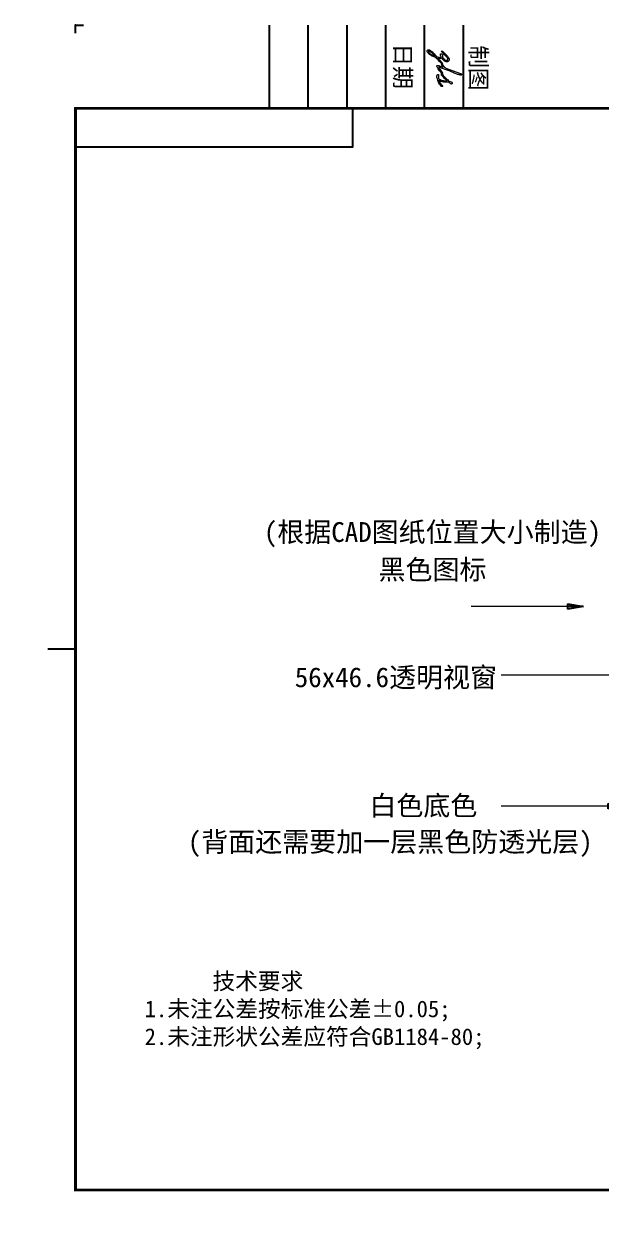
# Model space of a CAD drawing. Header units: inches. Extents: x -244 to 524, y 600 to 1121.
# Drawn here: x 127.6 to 219.8, y 599.7 to 792.8 of the extents above; entities that cross this region are included whole.
import ezdxf
from ezdxf.enums import TextEntityAlignment as Align

# ---------------------------------------------------------------- set-up
doc = ezdxf.new("R2010")
doc.units = ezdxf.units.IN
doc.layers.add('Note', color=7, linetype='Continuous')
doc.styles.add('ROMANC', font='ISOCPEUR.TTF')
doc.styles.add('宋体', font='FANGSONG_GB2312.TTF')
doc.dimstyles.new('LESHENG3.0', dxfattribs={"dimtxt": 3, "dimasz": 2.5, "dimexe": 0.3, "dimexo": 0.3, "dimgap": 0.3, "dimtad": 1, "dimdsep": 46, "dimtxsty": 'ROMANC', "dimblk": 'CLOSED', "dimcen": 0, "dimclrd": 2, "dimclre": 251, "dimclrt": 3, "dimazin": 2, "dimtfac": 1, "dimtofl": 0, "dimtmove": 0, "dimatfit": 3, "dimldrblk": 'CLOSED', "dimfxl": 0, "dimlwd": 9, "dimlwe": 9, "dimarcsym": 0})

# ---------------------------------------------------------------- blocks, each defined once
blk = doc.blocks.new('zls')
at = {"lineweight": 5}
for points in [[(16.6, 13.9), (16.6, 10.8), (15.9, 10.3), (15.2, 9.8), (14.3, 9), (13.2, 8.2), (10.7, 6.3), (8.4, 4.6), (6.4, 3.2), (4.7, 2.1), (3.3, 1.2), (2.1, 0.5), (1.2, 0.1), (0.5, 0), (0, 0), (-0.5, 0.1), (-0.8, 0.3), (-1.1, 0.5), (-1.3, 0.8), (-1.4, 1.2), (-1.5, 1.6), (-1.6, 2.2), (-1.5, 3), (-1.4, 4), (-1.2, 4.5), (-0.9, 5.3), (-0.5, 6.2), (-0.2, 7.2), (2.4, 14.6), (1.7, 13.9), (1, 13.3), (0.3, 12.7), (-0.5, 12.1), (-1.2, 11.6), (-1.9, 11), (-2.6, 10.5), (-3.4, 10), (-3.4, 13.1), (-1.9, 14.3), (-0.5, 15.5), (0.8, 16.6), (2.1, 17.7), (3.1, 18.8), (3.9, 19.7), (4.4, 20.4), (4.7, 20.9), (16.2, 52.3), (16.7, 53.7), (17.1, 54.7), (17.5, 55.5), (17.8, 56.1), (18.2, 56.4), (18.5, 56.7), (18.9, 56.9), (19.3, 56.9), (19.6, 56.9), (19.9, 56.8), (20.2, 56.6), (20.3, 56.4), (20.5, 56.1), (20.7, 55.8), (20.8, 55.5), (20.8, 55.1), (20.8, 54.5), (20.6, 53.6), (20.3, 52.4), (20, 51.1), (19.4, 49.5), (18.9, 47.7), (18.3, 45.9), (17.5, 44), (16.7, 41.9), (15.8, 39.8), (14.9, 37.6), (14, 35.4), (13.1, 33.5), (12.5, 32), (12, 31), (11.8, 30.6), (3.2, 6.2), (3, 5.8), (2.9, 5.4), (2.8, 5.1), (2.8, 5), (2.8, 4.7), (2.9, 4.5), (3.1, 4.3), (3.3, 4.3), (3.7, 4.4), (4.5, 5), (5.8, 5.7), (7.3, 6.9), (9.2, 8.2), (11.4, 9.9), (13.8, 11.8), (16.6, 13.9)], [(-6, 13.8), (-6, 10.6), (-8.1, 8.6), (-10.8, 6), (-14, 2.9), (-17.6, -0.7), (-19.3, -2.4), (-20.1, -4.6), (-20.9, -6.7), (-21.8, -8.7), (-22.7, -10.5), (-23.7, -12.2), (-24.7, -13.9), (-25.7, -15.4), (-26.8, -16.8), (-27.8, -18.1), (-28.8, -19.2), (-29.8, -20.1), (-30.8, -20.9), (-31.8, -21.4), (-32.7, -21.9), (-33.7, -22.2), (-34.6, -22.2), (-35.3, -22.2), (-35.8, -22), (-36.3, -21.7), (-36.8, -21.3), (-37.1, -20.9), (-37.3, -20.3), (-37.5, -19.8), (-37.5, -19.1), (-37.5, -18.4), (-37.3, -17.5), (-37, -16.7), (-36.5, -15.8), (-35.9, -14.8), (-35.2, -13.7), (-34.4, -12.7), (-33.4, -11.5), (-32.3, -10.2), (-31, -9), (-29.7, -7.7), (-28.3, -6.3), (-25.1, -3.5), (-21.5, -0.5), (-21.2, 0.3), (-20.9, 1.2), (-20.6, 2.1), (-20.3, 3), (-20.3, 3.8), (-20.1, 4.7), (-20, 5.6), (-20, 6.5), (-20, 7.1), (-20.1, 7.5), (-20.2, 8), (-20.3, 8.4), (-20.5, 8.8), (-20.8, 9.1), (-21.1, 9.5), (-21.4, 9.9), (-22.7, 9), (-23.9, 8.5), (-24.5, 8.3), (-25, 8.1), (-25.5, 8.1), (-25.9, 8), (-26.4, 8.1), (-26.8, 8.2), (-27.1, 8.3), (-27.4, 8.5), (-27.7, 8.8), (-27.8, 9), (-27.9, 9.4), (-28, 9.7), (-27.9, 10.3), (-27.7, 10.8), (-27.2, 11.4), (-26.6, 11.9), (-25.8, 12.4), (-25, 12.7), (-24.1, 12.9), (-23.2, 13), (-22.9, 13), (-22.5, 12.9), (-21.9, 12.8), (-21.1, 12.6), (-19.2, 13.8), (-17.6, 15.2), (-16.3, 16.5), (-15.1, 17.7), (-14.6, 18.4), (-14.3, 19), (-13.9, 19.6), (-13.7, 20.3), (-13.4, 20.9), (-13.3, 21.4), (-13.2, 22.1), (-13.1, 22.7), (-13.2, 23.2), (-13.4, 23.8), (-13.7, 24.2), (-14, 24.7), (-14.5, 25), (-15, 25.2), (-15.6, 25.4), (-16.2, 25.5), (-16.7, 25.4), (-17.4, 25), (-18.3, 24.6), (-19.2, 24), (-20.3, 23.1), (-21.3, 22.2), (-22.6, 20.9), (-24, 19.5), (-26.9, 16.7), (-29.5, 14.2), (-32, 11.9), (-34.3, 10), (-34.3, 13.1), (-32.5, 14.7), (-30.5, 16.6), (-28.2, 18.8), (-25.8, 21.2), (-24, 23), (-22.4, 24.4), (-21, 25.6), (-19.6, 26.6), (-18.4, 27.4), (-17.4, 27.9), (-16.8, 28.2), (-16.4, 28.3), (-15.9, 28.4), (-15.6, 28.4), (-14.9, 28.4), (-14.4, 28.3), (-13.8, 28.2), (-13.3, 28), (-12.8, 27.8), (-12.4, 27.6), (-11.9, 27.2), (-11.5, 26.9), (-11.1, 26.5), (-10.8, 26), (-10.5, 25.6), (-10.3, 25.1), (-10.1, 24.6), (-9.9, 24.1), (-9.9, 23.6), (-9.9, 23), (-9.9, 22.2), (-10, 21.5), (-10.2, 20.7), (-10.5, 20), (-10.8, 19.2), (-11.2, 18.4), (-11.8, 17.7), (-12.3, 16.9), (-12.9, 16.2), (-13.7, 15.4), (-14.4, 14.6), (-15.2, 14), (-16.1, 13.3), (-17, 12.7), (-18, 11.9), (-19.1, 11.3), (-18.5, 10.8), (-18.2, 10.4), (-17.8, 9.9), (-17.5, 9.3), (-17.3, 8.8), (-17.2, 8.2), (-17.1, 7.6), (-17, 6.9), (-17.1, 5.8), (-17.2, 4.7), (-17.4, 3.6), (-17.8, 2.5), (-16.5, 3.9), (-15.1, 5.3), (-13.7, 6.8), (-12.2, 8.1), (-10.7, 9.6), (-9.1, 10.9), (-7.6, 12.4), (-6, 13.8)], [(47, 13.9), (47, 10.7), (43.8, 8.3), (41, 6.3), (38.7, 4.8), (36.8, 3.7), (35, 3), (33.4, 2.4), (31.6, 2.1), (29.9, 1.8), (28.9, 1.4), (27.9, 1), (27.1, 0.6), (26.4, 0.4), (25.1, 0.1), (24, 0), (23, 0), (22.1, 0.2), (21.2, 0.5), (20.4, 0.9), (19.8, 1.4), (19.3, 1.8), (19.2, 2.1), (19, 2.4), (18.9, 2.6), (18.9, 2.9), (18.9, 3.2), (19, 3.3), (19.2, 3.4), (19.3, 3.6), (19.9, 3.7), (20.8, 3.8), (21.5, 3.7), (22.8, 3.6), (24.1, 3.5), (25.2, 3.5), (26.2, 3.5), (27.9, 3.7), (28.3, 3.7), (28.7, 3.8), (29.3, 4.6), (29.9, 5.5), (30.5, 6.4), (31, 7.4), (31.5, 8.4), (31.9, 9.5), (32.4, 10.7), (32.7, 11.8), (33, 13.1), (33.3, 14.5), (33.5, 15.9), (33.7, 17.4), (34, 20.5), (34.1, 24), (31.7, 21.4), (29.6, 19.2), (27.5, 17), (25.5, 15.2), (23.7, 13.5), (22, 12.1), (20.4, 10.9), (19.1, 10), (19.1, 13.1), (21.3, 14.9), (23.5, 16.7), (25.6, 18.7), (27.7, 20.7), (29.7, 22.8), (31.6, 25), (33.4, 27.1), (35.1, 29.4), (35.4, 30.8), (35.8, 32.2), (36.3, 33.2), (36.7, 34.1), (37.2, 34.7), (37.8, 35.2), (38.1, 35.4), (38.4, 35.4), (38.7, 35.5), (39.1, 35.5), (39.4, 35.5), (39.8, 35.4), (40.1, 35.2), (40.4, 34.9), (40.6, 34.6), (40.8, 34.3), (41, 33.9), (41, 33.5), (40.9, 32.8), (40.7, 32.2), (40.4, 31.5), (40, 30.7), (39.3, 29.9), (38.7, 29.1), (37.9, 28.2), (37.1, 27.4), (37.1, 24.5), (37, 21.1), (36.7, 17.8), (36.5, 16.3), (36.3, 14.8), (36.1, 13.4), (35.7, 11.9), (35.4, 10.6), (35.1, 9.4), (34.7, 8.3), (34.3, 7.3), (33.8, 6.4), (33.4, 5.6), (32.9, 5), (32.5, 4.4), (33.5, 4.8), (34.8, 5.2), (36.2, 6), (37.6, 6.8), (39.2, 8), (41.4, 9.5), (44, 11.5), (47, 13.9)], [(-22.5, -4.2), (-25, -6.3), (-27.2, -8.5), (-29.3, -10.6), (-31.1, -12.7), (-32.6, -14.6), (-33.8, -16.2), (-34.2, -16.8), (-34.4, -17.4), (-34.6, -17.8), (-34.7, -18.2), (-34.6, -18.6), (-34.4, -19), (-34, -19.2), (-33.5, -19.3), (-33.1, -19.2), (-32.5, -19), (-31.9, -18.6), (-31.3, -18.2), (-30.6, -17.5), (-29.9, -16.8), (-29.1, -15.9), (-28.3, -14.9), (-27.5, -13.8), (-26.7, -12.7), (-25.9, -11.4), (-25.2, -10.1), (-24.5, -8.7), (-23.8, -7.3), (-23.1, -5.8), (-22.5, -4.2)]]:
    blk.add_lwpolyline(points, close=True, dxfattribs=at)
blk = doc.blocks.new('_Closed')
at = {"color": 0, "linetype": 'ByBlock', "lineweight": -2}
for p, q in [((-1, 0.167), (0, 0)), ((-1, 0.167), (-1, -0.167)), ((0, 0), (-1, -0.167)), ((0, 0), (-1, 0))]:
    blk.add_line(p, q, dxfattribs=at)

msp = doc.modelspace()

# ---------------------------------------------------------------- linework, layer by layer
at = {"layer": 'Note'}
for p, q in [((135.782, 791.421), (135.782, 792.704)), ((135.782, 792.704), (137.065, 792.704)), ((135.782, 791.421), (135.782, 792.704)), ((166.74, 779.436), (166.74, 792.704)), ((172.931, 779.436), (172.931, 792.704)), ((179.123, 779.436), (179.123, 792.704)), ((185.315, 779.436), (185.315, 792.704)), ((191.506, 779.436), (191.506, 792.704)), ((197.698, 779.436), (197.698, 792.704)), ((135.782, 693.196), (131.359, 693.196))]:
    msp.add_line(p, q, dxfattribs=at)
at = {"layer": 'Note', "const_width": 0.265}
msp.add_lwpolyline([(135.782, 791.421), (135.782, 792.704), (137.065, 792.704)], dxfattribs=at)
at = {"layer": 'Note', "const_width": 0.442}
msp.add_lwpolyline([(135.782, 606.955), (396.715, 606.955), (396.715, 779.436), (135.782, 779.436)], close=True, dxfattribs=at)
at = {"layer": 'Note'}
msp.add_lwpolyline([(135.782, 779.436), (180.008, 779.436), (180.008, 773.245), (135.782, 773.245)], close=True, dxfattribs=at)
for radius in [7.297, 4.378]:
    msp.add_arc((134.897, 606.955), radius, 0, 0, dxfattribs=at)
at = {"layer": 'Note', "color": 1}
msp.add_point((135.782, 792.704), dxfattribs=at)

# ---------------------------------------------------------------- block references
at = {"xscale": 0.06964724409453993, "yscale": 0.06964724409453993, "zscale": 0.06964724409448819, "rotation": 270}
msp.add_blockref('zls', (193.456, 786.161), dxfattribs=at)

# ---------------------------------------------------------------- texts
at = {"layer": 'Note', "color": 0, "linetype": 'Continuous', "style": '宋体'}
for s, p in [('日期', (188.064, 786.148)), ('制图', (200.155, 785.871))]:
    msp.add_text(s, height=2.6536, rotation=270, dxfattribs=at).set_placement(p, align=Align.MIDDLE)
at = {"layer": 'Note', "color": 1, "linetype": 'Continuous', "style": '宋体'}
for s, p in [('(根据CAD图纸位置大小制造)', (192.76, 711.692)), ('(背面还需要加一层黑色防透光层)', (186.02, 662.292))]:
    msp.add_text(s, height=3.159, dxfattribs=at).set_placement(p, align=Align.MIDDLE)
at = {"layer": 'Note', "color": 6, "linetype": 'Continuous', "style": '宋体'}
for s, p in [('黑色图标', (192.76, 705.94)), ('白色底色', (191.306, 668.313))]:
    msp.add_text(s, height=3.159, dxfattribs=at).set_placement(p, align=Align.MIDDLE)
at = {"layer": 'Note', "color": 0, "linetype": 'Continuous', "style": '宋体'}
msp.add_text('56x46.6透明视窗', height=3.159, dxfattribs=at).set_placement((186.926, 688.764), align=Align.MIDDLE)
at = {"layer": 'Note', "color": 0, "linetype": 'Continuous', "insert": (146.826, 641.584), "char_height": 2.65356, "width": 67.11314, "attachment_point": 1, "style": '宋体'}
msp.add_mtext('      技术要求        \\P1.未注公差按标准公差%%P0.05;\\P2.未注形状公差应符合GB1184-80;', dxfattribs=at)

# ---------------------------------------------------------------- leaders
for points in [[(216.817, 699.994), (198.932, 699.994)], [(236.44, 689.051), (203.717, 689.051)], [(223.269, 668.16), (203.717, 668.152)]]:
    msp.add_leader(points, dimstyle='LESHENG3.0', override={"dimgap": 0.3, "dimtad": 0})

doc.saveas('drawing.dxf')
